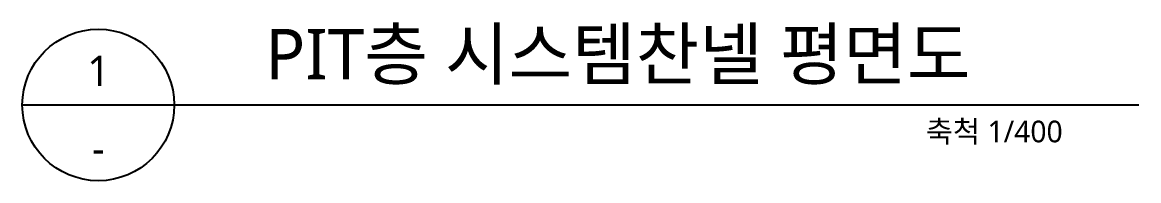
# Model space of a CAD drawing. Header units: millimetres. Extents: x 61566 to 504600, y -69328 to 118800.
# Drawn here: x 61566 to 92430, y 5600 to 9992 of the extents above; entities that cross this region are included whole.
import ezdxf
from ezdxf.enums import TextEntityAlignment as Align

# ---------------------------------------------------------------- set-up
doc = ezdxf.new("R2010")
doc.units = ezdxf.units.MM
doc.header["$LTSCALE"] = 200
doc.layers.add('AA-MKXS', color=3, linetype='Continuous')
doc.styles.add('스타일1', font='malgun.ttf')

msp = doc.modelspace()

# ---------------------------------------------------------------- linework, layer by layer
at = {"layer": 'AA-MKXS', "color": 7}
msp.add_line((61566.5, 7700), (92429.9, 7700), dxfattribs=at)
msp.add_circle((63666.6, 7700), 2100.1, dxfattribs=at)

# ---------------------------------------------------------------- texts
at = {"layer": 'AA-MKXS', "linetype": 'Continuous', "style": '스타일1'}
msp.add_text('PIT층 시스템찬넬 평면도', height=1400, dxfattribs=at).set_placement((68287, 8409.3))
msp.add_text('1', height=840, dxfattribs=at).set_placement((63673.8, 8224), align=Align.CENTER)
msp.add_text('축척 1/400', height=600, dxfattribs=at).set_placement((90329.7, 6964.9), align=Align.MIDDLE_RIGHT)
at = {"layer": 'AA-MKXS', "style": '스타일1'}
msp.add_text('-', height=840, dxfattribs=at).set_placement((63666.6, 6499.4), align=Align.MIDDLE)

doc.saveas('drawing.dxf')
